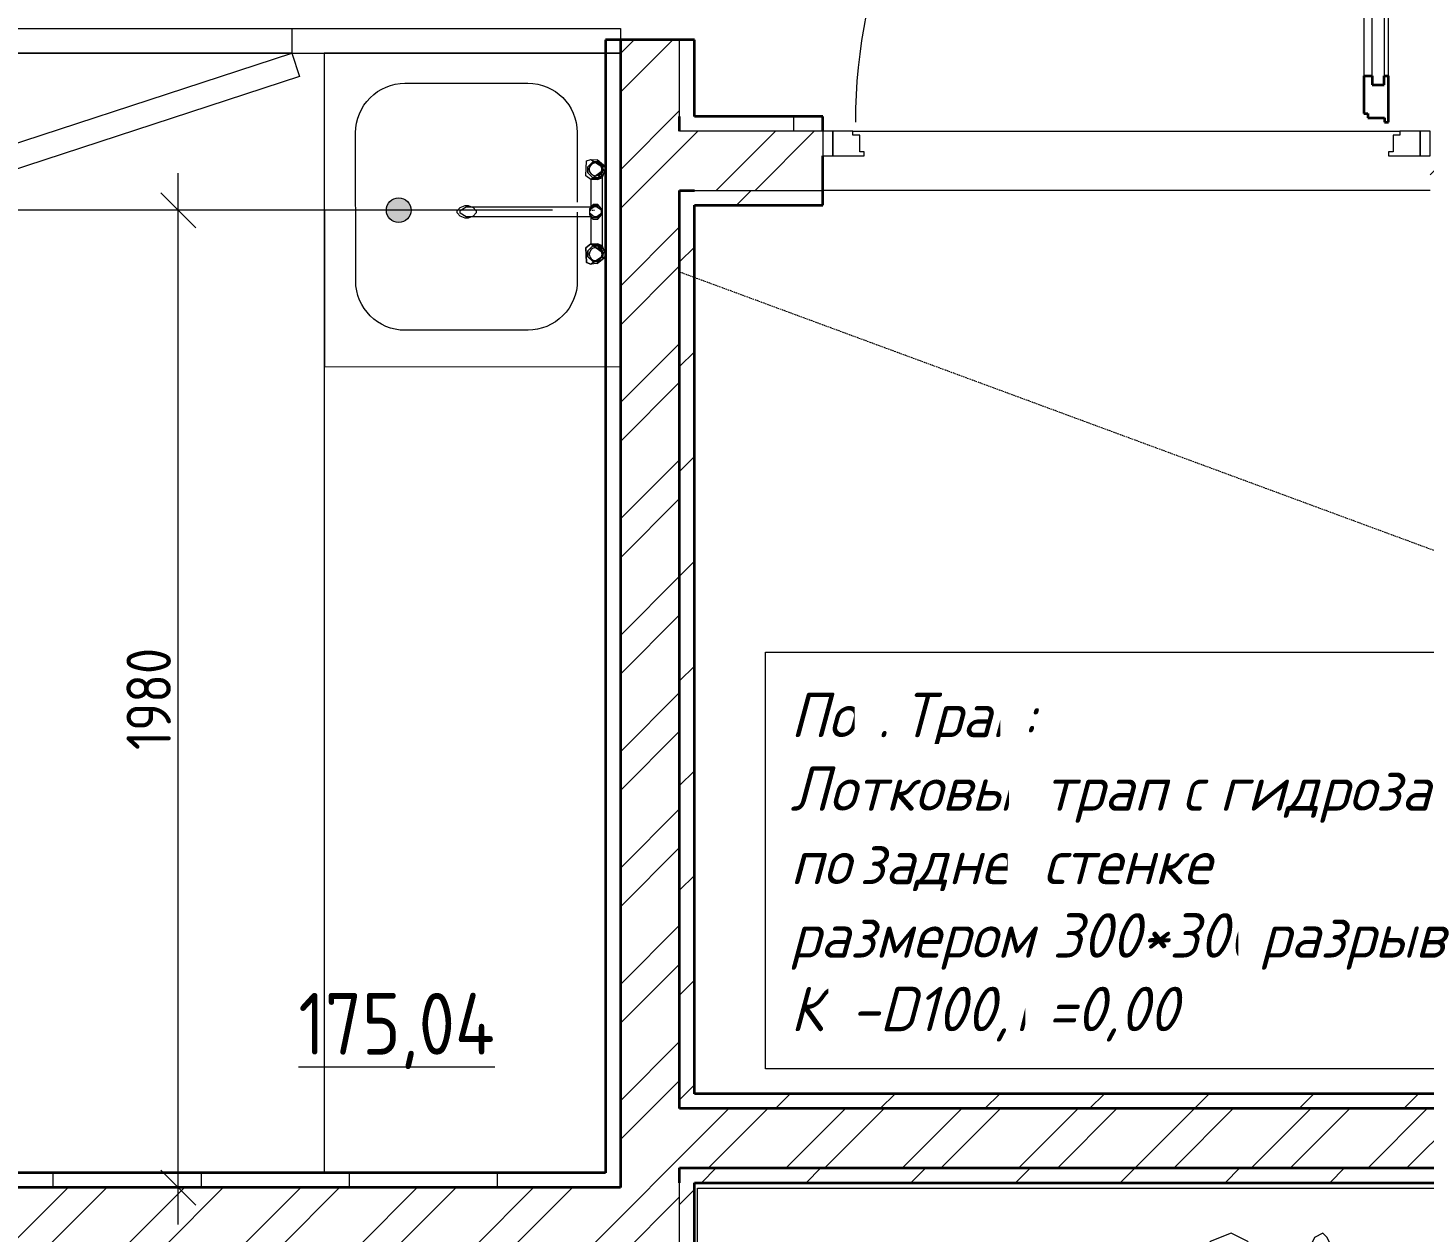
# Model space of a CAD drawing. Header units: millimetres. Extents: x -215207 to 92095, y -30385 to 123050.
# Drawn here: x 59349 to 62177, y 17340 to 19779 of the extents above; entities that cross this region are included whole.
import ezdxf

# ---------------------------------------------------------------- set-up
doc = ezdxf.new("R2010")
doc.units = ezdxf.units.MM
doc.linetypes.add('ADSK_Сверху', pattern=[4.5, 3, -1.5])
for name, color, linetype, lineweight in [('Аннотация', 7, 'Continuous', 20), ('Двери', 7, 'Continuous', 9), ('Линии', 7, 'Continuous', 9), ('Марки помещений', 7, 'Continuous', 20), ('Оборудование пищеблок', 7, 'Continuous', 9), ('Размеры', 7, 'Continuous', 9), ('Стены наружные', 7, 'Continuous', 20), ('Стены штриховка', 7, 'Continuous', 9), ('ТХ Оборудование ПРОЧЕЕ', 7, 'Continuous', 20)]:
    doc.layers.add(name, color=color, linetype=linetype, lineweight=lineweight)
doc.layers.add('вк 1 этаж_dwg', color=7, linetype='Continuous', lineweight=9, true_color=0x767676)
doc.layers.add('Двери открывание', color=7, linetype='Continuous', lineweight=9, true_color=0xc0c0c0)
doc.styles.add('GOST Common_1', font='GOST_Common.ttf', dxfattribs={"width": 0.9, "height": 125})
doc.styles.add('GOST Common_2', font='GOST_Common.ttf', dxfattribs={"width": 0.9, "height": 90})
doc.styles.add('GOST Common_I_1', font='GOST_Common Italic.ttf', dxfattribs={"height": 50})
doc.dimstyles.new('ADSK_Основной_1_8_мм_синий_маска', dxfattribs={"dimscale": 304.8, "dimtxt": 90.51435, "dimasz": 0.231955, "dimexe": 0.246063, "dimexo": 0.246063, "dimgap": 0.049213, "dimtad": 1, "dimdec": 0, "dimdsep": 46, "dimtxsty": 'GOST Common_2', "dimblk1": 'OBLIQUE', "dimblk2": 'OBLIQUE', "dimsah": 1, "dimcen": 0.09, "dimdle": 0.246063, "dimazin": 2, "dimtfac": 1, "dimtdec": 4, "dimtix": 1, "dimtmove": 0, "dimatfit": 3, "dimfxl": 0, "dimtvp": 1, "dimtolj": 1, "dimtzin": 0, "dimlwd": 20, "dimlwe": 20, "dimarcsym": 0})
pattern_1 = [(45, (42000, 8e-11), (-117.8655, 117.8655), []), (45, (42078.58, 8e-11), (-117.8655, 117.8655), [])]
pattern_2 = [(45, (42000, 8e-11), (-106.066, 106.066), [])]
pattern_3 = [(90, (42000, 8e-11), (-300, 2e-14), [])]

# ---------------------------------------------------------------- blocks, each defined once
blk = doc.blocks.new('Дверь_Alumark_однопольная_S50 - Дв-6_9л__1_2200х1140 Л СКУД-7467144-План 1 этажа _Пищеблок_ - Привязка мокрых точек')
at = {"layer": 'Двери', "lineweight": 35}
for p, q in [((648, 1167), (614, 1167)), ((614, 1167), (614, 1158)), ((656, 1176), (648, 1176)), ((648, 1176), (648, 1167)), ((656, 1082), (656, 1176)), ((614, 1158), (606, 1158)), ((606, 1158), (606, 1082)), ((606, 1082), (623, 1082)), ((623, 1082), (623, 1100)), ((623, 1100), (647, 1100)), ((647, 1100), (647, 1082)), ((647, 1082), (656, 1082)), ((606, 172), (606, 96)), ((606, 172), (623, 172)), ((623, 172), (623, 154)), ((647, 172), (656, 172)), ((647, 154), (647, 172)), ((656, 78), (656, 172)), ((623, 154), (647, 154)), ((606, 96), (614, 96)), ((614, 96), (614, 87)), ((614, 87), (648, 87)), ((648, 87), (648, 78)), ((648, 78), (656, 78))]:
    blk.add_line(p, q, dxfattribs=at)
at = {"layer": 'Двери'}
for p, q in [((606, 1082), (606, 172)), ((623, 154), (623, 1100)), ((623, 1100), (647, 1100)), ((647, 1100), (647, 154)), ((656, 172), (656, 1082)), ((647, 154), (623, 154)), ((-490, 60), (-490, 10)), ((-470, 60), (-490, 60)), ((-470, 10), (-470, 60)), ((-429, 60), (-470, 60)), ((-470, 60), (-470, 10)), ((-429, 52), (-429, 60)), ((679, 60), (679, 52)), ((720, 60), (679, 60)), ((740, 60), (720, 60)), ((720, 60), (720, 10)), ((720, 10), (720, 60)), ((740, 10), (740, 60)), ((-415, 52), (-429, 52)), ((-415, 18), (-415, 52)), ((679, 52), (665, 52)), ((665, 52), (665, 18)), ((-490, 10), (-470, 10)), ((-470, 10), (-406, 10)), ((-406, 18), (-415, 18)), ((-406, 10), (-406, 18)), ((665, 18), (656, 18)), ((656, 18), (656, 10)), ((656, 10), (720, 10)), ((720, 10), (740, 10))]:
    blk.add_line(p, q, dxfattribs=at)
at = {"layer": 'Двери открывание'}
blk.add_arc((674, 78), 1098, 90.9393, 180, dxfattribs=at)
blk = doc.blocks.new('вк 1 этаж_dwg_Предмоечный стол-8125116-План 1 этажа _Пищеблок_ - Привязка мокрых точек')
at = {"layer": 'Оборудование пищеблок'}
blk.add_line((166938.2, -326638.3), (166853.6, -326722.8), dxfattribs=at)
at = {"layer": 'Оборудование пищеблок', "flags": 128}
for points in [[(165679.8, -326521.9), (167191.8, -326521.9), (167191.8, -327223.9), (165679.8, -327223.9)], [(166811.3, -326663.7), (166794.4, -326629.8), (166760.6, -326612.9), (166718.3, -326629.8), (166709.9, -326663.7), (166718.3, -326697.5), (166760.6, -326714.4), (166794.4, -326697.5)], [(166963.5, -326638.3), (166955.1, -326621.4), (166946.6, -326612.9), (166929.7, -326621.4), (166921.3, -326638.3), (166929.7, -326655.2), (166946.6, -326655.2), (166955.1, -326655.2)], [(166786, -326663.7), (166777.5, -326646.7), (166760.6, -326638.3), (166735.3, -326646.7), (166726.8, -326663.7), (166735.3, -326689), (166760.6, -326697.5), (166777.5, -326689)], [(166972, -326739.8), (166963.5, -326714.4), (166946.6, -326705.9), (166921.3, -326714.4), (166912.8, -326739.8), (166921.3, -326756.7), (166946.6, -326765.1), (166963.5, -326756.7)]]:
    blk.add_lwpolyline(points, close=True, dxfattribs=at)
for points in [[(166760.6, -326663.7), (166760.6, -326655.2), (166769.1, -326655.2), (166777.5, -326655.2), (166777.5, -326663.7), (166786, -326663.7), (166786, -326672.1), (166794.4, -326672.1), (166794.4, -326680.6), (166802.9, -326680.6), (166802.9, -326689), (166811.4, -326689), (166811.4, -326697.5), (166819.8, -326705.9), (166819.8, -326714.4), (166828.3, -326714.4), (166828.3, -326722.8), (166836.7, -326731.3), (166836.7, -326739.8), (166845.2, -326739.8), (166845.2, -326748.2), (166845.2, -326756.7), (166853.6, -326765.1), (166853.6, -326773.6), (166853.6, -326782), (166862.1, -326782), (166862.1, -326790.5), (166862.1, -326798.9), (166862.1, -326807.4), (166862.1, -326815.8), (166862.1, -326824.3), (166862.1, -326832.8), (166862.1, -326841.2), (166862.1, -326849.7), (166862.1, -326858.1), (166862.1, -326866.6), (166853.6, -326866.6), (166853.6, -326875), (166853.6, -326883.5), (166845.2, -326883.5), (166845.2, -326891.9), (166845.2, -326900.4), (166836.7, -326900.4), (166836.7, -326908.8), (166828.3, -326908.8), (166828.3, -326917.3), (166819.8, -326917.3), (166819.8, -326925.8), (166811.4, -326925.8), (166811.4, -326934.2), (166802.9, -326934.2), (166802.9, -326942.7), (166794.4, -326951.1), (166786, -326959.6), (166777.5, -326959.6), (166777.5, -326968)], [(167022.7, -327044.1), (167005.8, -327077.9), (166972, -327094.9), (166600, -327094.9), (166566.2, -327077.9), (166549.3, -327044.1), (166549.3, -326714.4), (166566.2, -326680.6), (166600, -326663.7), (166972, -326663.7)], [(166972, -326663.7), (167005.8, -326680.6), (167022.7, -326714.4), (167022.7, -327044.1)], [(166760.6, -327035.7), (166735.3, -327018.8), (166786, -326976.5), (166769.1, -326959.6), (166718.3, -327001.9), (166709.9, -327027.2), (166718.3, -327044.1), (166743.7, -327052.6), (166760.6, -327035.7)]]:
    blk.add_lwpolyline(points, dxfattribs=at)
at = {"layer": 'Оборудование пищеблок'}
blk.add_circle((165937.7, -326860.1), 146.5, dxfattribs=at)
blk = doc.blocks.new('вк 1 этаж_dwg_ванна 60х60-8125117-План 1 этажа _Пищеблок_ - Привязка мокрых точек')
at = {"layer": 'ТХ Оборудование ПРОЧЕЕ'}
for p, q in [((436.7, 556.6), (187.8, 556.6)), ((87.8, 456.6), (87.8, 315.6)), ((536.6, 156.3), (536.6, 456.6)), ((37.2, 365.2), (37.2, 227)), ((59.8, 231), (59.8, 286.1)), ((87.8, 295.6), (87.8, 156.4)), ((187.7, 56.4), (436.6, 56.4))]:
    blk.add_line(p, q, dxfattribs=at)
at = {"layer": 'ТХ Оборудование ПРОЧЕЕ', "flags": 128}
for points in [[(0, -17.5), (0, 617.5), (600.1, 617.5), (600.1, -17.6), (0, -17.6)], [(60.3, 402.1), (36.2, 386.2), (35.2, 379.2), (37.2, 378.2), (39.2, 367.2), (48.2, 362.1), (57.2, 364.1), (37.2, 378.2), (39.2, 367.2), (48.2, 362.1), (57.2, 364.1), (60.2, 361.1), (70.2, 369.1), (69.3, 399.1), (60.3, 402.1), (47.3, 401.1), (34.3, 390.2), (30.2, 385.2), (33.2, 376.2), (37.2, 365.2), (46.2, 361.2), (37.2, 365.2), (33.2, 376.2), (30.2, 385.2), (34.3, 390.2), (37.3, 388.2), (34.3, 390.2), (47.3, 401.1)], [(59.9, 286.1), (268.9, 286.1), (312.9, 286.1), (324.9, 293.1), (324.9, 299.1), (312.9, 306.1), (268.9, 306.1), (59.8, 306.1), (59.8, 361.2)], [(48, 306.1), (38, 299), (48, 306.1), (53.8, 306.1), (63, 299)], [(48, 286), (53.8, 286), (63, 293)], [(292.9, 294.1), (298.9, 287.1), (308.9, 283.1), (314.9, 283.1), (324.9, 287.1), (330.9, 294.1), (330.9, 298.1), (324.9, 305.1), (314.9, 309.1), (308.9, 309.1), (298.9, 305.1), (292.9, 298.1), (292.9, 294.1)], [(57.2, 230.1), (46.2, 231.1), (37.2, 227), (33.2, 216), (30.2, 207), (34.2, 202), (47.3, 191.1), (60.3, 190.1)], [(47.3, 191.1), (34.2, 202), (37.2, 204), (34.2, 202), (30.2, 207), (33.2, 216), (37.2, 227), (46.2, 231.1), (57.2, 230.1), (60.2, 231.1), (57.2, 228.1), (37.2, 214), (39.2, 225), (37.2, 214), (57.2, 228.1), (48.2, 230.1), (39.2, 225), (48.2, 230.1), (57.2, 228.1), (60.2, 231.1), (70.2, 223.1), (69.2, 193.1), (60.3, 190.1), (36.2, 206), (35.2, 213), (37.2, 214), (35.2, 213), (36.2, 206), (37.2, 204), (36.2, 206), (60.3, 190.1), (69.2, 193.1), (70.2, 223.1), (60.2, 231.1), (57.2, 230.1)]]:
    blk.add_lwpolyline(points, dxfattribs=at)
for points in [[(57.2, 362.1), (60.2, 361.1), (70.2, 369.1), (69.3, 399.1), (60.3, 402.1), (36.2, 386.2), (37.3, 388.2), (36.2, 386.2), (35.2, 379.2), (37.2, 378.2), (57.2, 364.1), (60.2, 361.1), (57.2, 362.1), (46.2, 361.2)], [(37.2, 375.2), (37.3, 387.2), (37.2, 375.2), (46.2, 365.2), (56.2, 365.1), (66.2, 375.1), (66.3, 387.1), (56.3, 397.1), (46.3, 397.2), (37.3, 387.2), (46.3, 397.2), (56.3, 397.1), (66.3, 387.1), (66.2, 375.1), (56.2, 365.1), (46.2, 365.2)], [(63, 290.1), (56, 281.1), (46, 281.1), (39, 290), (39, 302), (45.9, 311.1), (55.9, 311.1), (63, 302.1), (63, 290.1), (56, 281.1), (46, 281.1), (39, 290), (39, 302), (45.9, 311.1), (55.9, 311.1), (63, 302.1)], [(63, 301.1), (56, 308.1), (45, 308.1), (38, 301), (38, 291), (45, 284.1), (56, 284.1), (63, 291.1), (56, 284.1), (45, 284.1), (38, 291), (38, 301), (45, 308.1), (56, 308.1)], [(38, 293), (48, 286.1)], [(37.2, 217), (37.2, 205), (37.2, 217), (46.2, 227.1), (56.2, 227.1), (66.2, 217.1), (66.2, 205.1), (56.2, 195.1), (46.2, 195.1), (37.2, 205), (46.2, 195.1), (56.2, 195.1), (66.2, 205.1), (66.2, 217.1), (56.2, 227.1), (46.2, 227.1)]]:
    blk.add_lwpolyline(points, close=True, dxfattribs=at)
at = {"layer": 'ТХ Оборудование ПРОЧЕЕ'}
for centre in [(50.7, 382.1), (50.7, 382.1), (50.7, 210.1), (50.7, 210.1)]:
    blk.add_circle(centre, 13, dxfattribs=at)
for centre, start, end in [((187.8, 456.6), 89.9894, 179.9894), ((436.6, 456.6), 359.9894, 89.9894), ((187.8, 156.4), 179.9894, 269.9894), ((436.6, 156.3), 269.9894, 359.9894)]:
    blk.add_arc(centre, 100, start, end, dxfattribs=at)
blk = doc.blocks.new('вк 1 этаж_dwg-8122296-План 1 этажа _Пищеблок_ - Привязка мокрых точек')
at = {"lineweight": 9, "flags": 128}
blk.add_lwpolyline([(2999.2, 2137.2), (2999.2, 4455.5), (5167.3, 4455.5), (5167.3, 4405.5), (4567.3, 4405.5), (4567.3, 2137.2), (2999.2, 2137.2), (3599.2, 2137.2), (3599.2, 4455.5), (3599.2, 4405.5), (2999.2, 4405.5), (5167.3, 4405.5)], dxfattribs=at)
for points in [[(4501.8, 4455.5), (4501.8, 4405.5), (3801.8, 4405.5), (3701.8, 4405.5), (3701.8, 4455.5)], [(4501.8, 4405.5), (4517.3, 4358), (3851.9, 4140.6), (3756.9, 4109.6), (3741.3, 4157.1)]]:
    blk.add_lwpolyline(points, close=True, dxfattribs=at)
at = {"extrusion": (0, 0, -1), "zscale": -1, "rotation": 359.9602578397401}
blk.add_blockref('вк 1 этаж_dwg_ванна 60х60-8125117-План 1 этажа _Пищеблок_ - Привязка мокрых точек', (-5167.8, 3788), dxfattribs=at)
blk.add_blockref('вк 1 этаж_dwg_Предмоечный стол-8125116-План 1 этажа _Пищеблок_ - Привязка мокрых точек', (-160356.6, 328627.9))
blk = doc.blocks.new('_Oblique')
at = {"color": 0, "linetype": 'ByBlock', "lineweight": -2}
blk.add_line((-0.5, -0.5), (0.5, 0.5), dxfattribs=at)
blk = doc.blocks.new('*D751')
at = {"layer": 'Defpoints', "color": 0, "transparency": 16777216}
for p in [(59653.5, 19410.1), (60486.4, 19410.1), (59603.5, 17430.3)]:
    blk.add_point(p, dxfattribs=at)
at = {"layer": 'Размеры', "color": 0, "lineweight": 20, "transparency": 16777216}
for p, q in [((59653.5, 17355.3), (59653.5, 19485.1)), ((60411.4, 19410.1), (59578.5, 19410.1)), ((59678.5, 17430.3), (59728.5, 17430.3))]:
    blk.add_line(p, q, dxfattribs=at)
at = {"layer": 'Размеры', "color": 0, "lineweight": 20, "transparency": 16777216, "xscale": 70.7, "yscale": 70.7, "zscale": 70.7}
for p, rotation in [((59653.5, 19410.1), 90), ((59653.5, 17430.3), 270)]:
    blk.add_blockref('_Oblique', p, dxfattribs=dict(at, rotation=rotation))
at = {"layer": 'Размеры', "color": 0, "lineweight": 20, "transparency": 16777216, "insert": (59593.5, 18420.2), "char_height": 90, "width": 252.213, "attachment_point": 5, "rotation": 90, "style": 'GOST Common_2', "bg_fill": 3, "box_fill_scale": 1.1, "bg_fill_color": 256, "bg_fill_true_color": 13158600, "bg_fill_transparency": 0}
blk.add_mtext('\\A1;1980', dxfattribs=at)

msp = doc.modelspace()

# ---------------------------------------------------------------- hatches: boundary and pattern name
at = {"layer": 'Аннотация', "lineweight": 9, "true_color": 0x0000ff}
h = msp.add_hatch(color=5, dxfattribs=at)
edge = h.paths.add_edge_path()
edge.add_arc((60099.9, 19410.2), 25, 0, 360)
at = {"layer": 'Стены наружные', "lineweight": 9}
h = msp.add_hatch(dxfattribs=at)
h.set_pattern_fill('FP_13', color=256, style=0, pattern_type=2)
h.set_pattern_definition(pattern_1)
h.paths.add_polyline_path([(60669, 15360.3), (60669, 15540.3), (60549, 15540.3), (60549, 15360.3)])
h.paths.add_polyline_path([(60549, 16770.3), (60669, 16770.3), (60669, 19755.3), (60549, 19755.3), (60549, 17310.3)])
h = msp.add_hatch(dxfattribs=at)
h.set_pattern_fill('FP_23', color=256, style=0, pattern_type=2)
h.set_pattern_definition(pattern_3)
h.paths.add_polyline_path([(62189, 19570.3), (62604, 19570.3), (62604, 19600.3), (62189, 19600.3)])
h.paths.add_polyline_path([(60669, 19570.3), (60959, 19570.3), (60959, 19600.3), (60669, 19600.3)])
h = msp.add_hatch(dxfattribs=at)
h.set_pattern_fill('FP_13', color=256, style=0, pattern_type=2)
h.set_pattern_definition(pattern_1)
h.paths.add_polyline_path([(62189, 19450.3), (62604, 19450.3), (62604, 19570.3), (62189, 19570.3), (62189, 19520.3)])
h.paths.add_polyline_path([(60669, 19450.3), (60959, 19450.3), (60959, 19570.3), (60669, 19570.3)])
h = msp.add_hatch(dxfattribs=at)
h.set_pattern_fill('FP_22', color=256, style=0, pattern_type=2)
h.set_pattern_definition(pattern_2)
h.paths.add_polyline_path([(60669, 17590.3), (60699, 17590.3), (60699, 19450.3), (60669, 19450.3), (60669, 17721.9)])
h = msp.add_hatch(dxfattribs=at)
h.set_pattern_fill('FP_22', color=256, style=0, pattern_type=2)
h.set_pattern_definition(pattern_2)
h.paths.add_polyline_path([(62189, 19420.3), (63194, 19420.3), (63194, 19450.3), (62189, 19450.3)])
h.paths.add_polyline_path([(60959, 19420.3), (60959, 19450.3), (60699, 19450.3), (60699, 19420.3)])
h = msp.add_hatch(dxfattribs=at)
h.set_pattern_fill('FP_22', color=256, style=0, pattern_type=2)
h.set_pattern_definition(pattern_2)
h.paths.add_polyline_path([(64499, 17590.3), (64499, 17620.3), (60699, 17620.3), (60699, 17590.3), (64494.9, 17590.3)])
h = msp.add_hatch(dxfattribs=at)
h.set_pattern_fill('FP_13', color=256, style=0, pattern_type=2)
h.set_pattern_definition(pattern_1)
h.paths.add_polyline_path([(64499, 17470.3), (64499, 17590.3), (60669, 17590.3), (60669, 17470.3), (64494.9, 17470.3)])
h = msp.add_hatch(dxfattribs=at)
h.set_pattern_fill('FP_23', color=256, style=0, pattern_type=2)
h.set_pattern_definition(pattern_3)
h.paths.add_polyline_path([(58319, 17430.3), (60519, 17430.3), (60519, 17460.3), (58289, 17460.3), (58289, 17430.3)])
h = msp.add_hatch(dxfattribs=at)
h.set_pattern_fill('FP_22', color=256, style=0, pattern_type=2)
h.set_pattern_definition(pattern_2)
h.paths.add_polyline_path([(63541.8, 17440.3), (64469, 17440.3), (64469, 17470.3), (60669, 17470.3), (60669, 17440.3), (63065.3, 17440.3)])
h = msp.add_hatch(dxfattribs=at)
h.set_pattern_fill('FP_13', color=256, style=0, pattern_type=2)
h.set_pattern_definition(pattern_1)
h.paths.add_polyline_path([(60549, 17310.3), (60549, 17430.3), (58289, 17430.3), (58289, 17310.3), (58319, 17310.3)])
h = msp.add_hatch(dxfattribs=at)
h.set_pattern_fill('FP_22', color=256, style=0, pattern_type=2)
h.set_pattern_definition(pattern_2)
h.paths.add_polyline_path([(60669, 15360.3), (60699, 15360.3), (60699, 15540.3), (60669, 15540.3)])
h.paths.add_polyline_path([(60699, 16770.3), (60699, 17440.3), (60669, 17440.3), (60669, 16770.3)])

# ---------------------------------------------------------------- linework, layer by layer
at = {"layer": 'Аннотация', "color": 5, "lineweight": 9, "true_color": 0x0000ff}
msp.add_line((60099.9, 19410.2), (59254.1, 19410.2), dxfattribs=at)
at = {"layer": 'Аннотация', "color": 5, "lineweight": 9, "true_color": 0x0000ff, "flags": 128}
msp.add_lwpolyline([(60843.1, 18514.9), (62625.8, 18514.9), (62625.8, 17670.9), (60843.1, 17670.9)], close=True, dxfattribs=at)
at = {"layer": 'Аннотация', "color": 5, "lineweight": 9, "true_color": 0x0000ff}
msp.add_circle((60099.9, 19410.2), 25, dxfattribs=at)
at = {"layer": 'Линии', "color": 9, "linetype": 'ADSK_Сверху', "true_color": 0xc0c0c0}
msp.add_line((60486.4, 19410.1), (60496.4, 19410.1), dxfattribs=at)
at = {"layer": 'Стены наружные', "lineweight": 35}
for p, q in [((60699, 19755.3), (60519, 19755.3)), ((60519, 19755.3), (60519, 17460.3)), ((60549, 19755.3), (60549, 17430.3)), ((60699, 19600.3), (60699, 19755.3)), ((60669, 19570.3), (60669, 19600.3)), ((60959, 19600.3), (60699, 19600.3)), ((60959, 19570.3), (60959, 19600.3)), ((60959, 19420.3), (60959, 19520.3)), ((60669, 19450.3), (60699, 19450.3)), ((60669, 17590.3), (60669, 19450.3)), ((60699, 17620.3), (60699, 19420.3)), ((60699, 19420.3), (60959, 19420.3)), ((64499, 17620.3), (60699, 17620.3)), ((64394.8, 17590.3), (60669, 17590.3)), ((60519, 17460.3), (58289, 17460.3)), ((60669, 17470.3), (64469, 17470.3)), ((60669, 17440.3), (60669, 17470.3)), ((60549, 17430.3), (58319, 17430.3)), ((60699, 17440.3), (64499, 17440.3)), ((60699, 16770.3), (60699, 17440.3))]:
    msp.add_line(p, q, dxfattribs=at)
at = {"layer": 'Стены наружные'}
for p, q in [((61020, 19570.3), (62128, 19570.3)), ((62189, 19450.3), (60959, 19450.3))]:
    msp.add_line(p, q, dxfattribs=at)
at = {"layer": 'Стены штриховка'}
for p, q in [((60669, 19600.3), (60669, 19755.3)), ((60959, 19570.3), (60669, 19570.3)), ((60699, 19450.3), (60959, 19450.3)), ((60669, 16770.3), (60669, 17440.3))]:
    msp.add_line(p, q, dxfattribs=at)

# ---------------------------------------------------------------- block references
at = {"layer": 'вк 1 этаж_dwg', "color": 7}
msp.add_blockref('вк 1 этаж_dwg-8122296-План 1 этажа _Пищеблок_ - Привязка мокрых точек', (55381.8, 15323), dxfattribs=at)
at = {"layer": 'Двери', "color": 9, "true_color": 0xc0c0c0}
msp.add_blockref('Дверь_Alumark_однопольная_S50 - Дв-6_9л__1_2200х1140 Л СКУД-7467144-План 1 этажа _Пищеблок_ - Привязка мокрых точек', (61449, 19510.3), dxfattribs=at)

# ---------------------------------------------------------------- texts
at = {"layer": 'Марки помещений', "lineweight": 9, "insert": (59896.8, 17824.7), "char_height": 125, "width": 515.886, "attachment_point": 1, "style": 'GOST Common_1'}
msp.add_mtext('\\L175,04', dxfattribs=at)

# ---------------------------------------------------------------- next in the draw order: texts
at = {"layer": 'Аннотация', "color": 5, "lineweight": 9, "true_color": 0x0000ff, "insert": (60893.1, 18432.6), "char_height": 90, "width": 212.848, "attachment_point": 1, "style": 'GOST Common_I_1', "bg_fill": 2}
msp.add_mtext('Поз', dxfattribs=at)

# ---------------------------------------------------------------- next in the draw order: dimensions: what is measured, and where the dimension line sits
at = {"layer": 'Размеры', "color": 5, "lineweight": 20, "true_color": 0x0000ff}
dim = msp.add_linear_dim(base=(59653.5, 19410.1), p1=(59603.5, 17430.3), p2=(60486.4, 19410.1), angle=90, dimstyle='ADSK_Основной_1_8_мм_синий_маска', override={"dimpost": '<>', "dimfxl": 2167.770207}, dxfattribs=at)
dim.commit()
dim.dimension.update_dxf_attribs({"geometry": '*D751', "text_midpoint": (59593.5, 18420.2)})

# ---------------------------------------------------------------- next in the draw order: linework, layer by layer
at = {"layer": 'Линии', "color": 9, "linetype": 'ADSK_Сверху', "true_color": 0xc0c0c0}
msp.add_line((60486.4, 19410.1), (60496.4, 19410.1), dxfattribs=at)

# ---------------------------------------------------------------- next in the draw order: texts
at = {"layer": 'Аннотация', "color": 5, "lineweight": 9, "true_color": 0x0000ff, "insert": (61068.8, 18432.6), "char_height": 90, "width": 61.329, "attachment_point": 1, "style": 'GOST Common_I_1', "bg_fill": 2}
msp.add_mtext('. ', dxfattribs=at)

# ---------------------------------------------------------------- next in the draw order: texts
at = {"layer": 'Аннотация', "color": 5, "lineweight": 9, "true_color": 0x0000ff, "insert": (61119.4, 18432.6), "char_height": 90, "width": 295.823, "attachment_point": 1, "style": 'GOST Common_I_1', "bg_fill": 2}
msp.add_mtext('Трап', dxfattribs=at)

# ---------------------------------------------------------------- next in the draw order: texts
at = {"layer": 'Аннотация', "color": 5, "lineweight": 9, "true_color": 0x0000ff, "insert": (61363.4, 18432.6), "char_height": 90, "width": 61.329, "attachment_point": 1, "style": 'GOST Common_I_1', "bg_fill": 2}
msp.add_mtext(': ', dxfattribs=at)

# ---------------------------------------------------------------- next in the draw order: texts
at = {"layer": 'Аннотация', "color": 5, "lineweight": 9, "true_color": 0x0000ff, "insert": (60893.1, 18283.7), "char_height": 90, "width": 591.645, "attachment_point": 1, "style": 'GOST Common_I_1', "bg_fill": 2}
msp.add_mtext('Лотковый', dxfattribs=at)

# ---------------------------------------------------------------- next in the draw order: texts
at = {"layer": 'Аннотация', "color": 5, "lineweight": 9, "true_color": 0x0000ff, "char_height": 90, "attachment_point": 1, "style": 'GOST Common_I_1', "bg_fill": 2}
for s, insert, width in [('\\fGOST Common|b0|i1|c204|p34|;\\W.9; ', (61381.3, 18283.7), 32.468), ('по', (60893.1, 18134.9), 137.089)]:
    msp.add_mtext(s, dxfattribs=dict(at, insert=insert, width=width))

# ---------------------------------------------------------------- next in the draw order: texts
for s, insert, width in [('трап', (61408.1, 18283.7), 306.645), ('\\fGOST Common|b0|i1|c204|p34|;\\W.9; ', (61006.2, 18134.9), 32.468)]:
    msp.add_mtext(s, dxfattribs=dict(at, insert=insert, width=width))

# ---------------------------------------------------------------- next in the draw order: texts
for s, insert, width in [('\\fGOST Common|b0|i1|c204|p34|;\\W.9; ', (61661.1, 18283.7), 32.468), ('задней', (61033, 18134.9), 418.481)]:
    msp.add_mtext(s, dxfattribs=dict(at, insert=insert, width=width))

# ---------------------------------------------------------------- next in the draw order: texts
for s, insert, width in [('\\fGOST Common|b0|i1|c204|p34|;\\W.9;с', (61687.9, 18283.7), 57.721), ('\\fGOST Common|b0|i1|c204|p34|;\\W.9; ', (61378.3, 18134.9), 32.468)]:
    msp.add_mtext(s, dxfattribs=dict(at, insert=insert, width=width))

# ---------------------------------------------------------------- next in the draw order: texts
at = {"layer": 'Аннотация', "color": 5, "lineweight": 9, "true_color": 0x0000ff, "insert": (61735.5, 18283.7), "char_height": 90, "width": 32.468, "attachment_point": 1, "style": 'GOST Common_I_1', "bg_fill": 2}
msp.add_mtext('\\fGOST Common|b0|i1|c204|p34|;\\W.9; ', dxfattribs=at)

# ---------------------------------------------------------------- next in the draw order: texts
at = {"layer": 'Аннотация', "color": 5, "lineweight": 9, "true_color": 0x0000ff, "insert": (61762.3, 18283.7), "char_height": 90, "width": 930.759, "attachment_point": 1, "style": 'GOST Common_I_1', "bg_fill": 2}
msp.add_mtext('гидрозатвором', dxfattribs=at)

# ---------------------------------------------------------------- next in the draw order: texts
at = {"layer": 'Аннотация', "color": 5, "lineweight": 9, "true_color": 0x0000ff, "insert": (61405.1, 18134.9), "char_height": 90, "width": 422.088, "attachment_point": 1, "style": 'GOST Common_I_1', "bg_fill": 2}
msp.add_mtext('стенке', dxfattribs=at)

# ---------------------------------------------------------------- next in the draw order: texts
at = {"layer": 'Аннотация', "color": 5, "lineweight": 9, "true_color": 0x0000ff, "insert": (60893.1, 17986.1), "char_height": 90, "width": 577.215, "attachment_point": 1, "style": 'GOST Common_I_1', "bg_fill": 2}
msp.add_mtext('размером', dxfattribs=at)

# ---------------------------------------------------------------- next in the draw order: texts
at = {"layer": 'Аннотация', "color": 5, "lineweight": 9, "true_color": 0x0000ff, "char_height": 90, "attachment_point": 1, "style": 'GOST Common_I_1', "bg_fill": 2}
for s, insert, width in [(' 300*300, ', (61369.4, 17986.1), 577.215), ('КС', (60893.1, 17837.2), 147.911)]:
    msp.add_mtext(s, dxfattribs=dict(at, insert=insert, width=width))

# ---------------------------------------------------------------- next in the draw order: texts
for s, insert, width in [('разрыв', (61845.6, 17986.1), 429.304), ('-D100, ', (61015.2, 17837.2), 404.051)]:
    msp.add_mtext(s, dxfattribs=dict(at, insert=insert, width=width))

# ---------------------------------------------------------------- next in the draw order: texts
for s, insert, width in [('\\fGOST Common|b0|i1|c204|p34|;\\W.9; ', (62199.8, 17986.1), 32.468), ('\\fGOST Common|b0|i1|c204|p34|;\\W.9;Н', (61348.6, 17837.2), 79.367)]:
    msp.add_mtext(s, dxfattribs=dict(at, insert=insert, width=width))

# ---------------------------------------------------------------- next in the draw order: texts
at = {"layer": 'Аннотация', "color": 5, "lineweight": 9, "true_color": 0x0000ff, "insert": (61414, 17837.2), "char_height": 90, "width": 310.253, "attachment_point": 1, "style": 'GOST Common_I_1', "bg_fill": 2}
msp.add_mtext('=0,00', dxfattribs=at)

# ---------------------------------------------------------------- next in the draw order: linework, layer by layer
at = {"layer": 'Линии', "linetype": 'ADSK_Сверху'}
msp.add_line((60669, 19285.3), (65329, 17565.3), dxfattribs=at)

doc.saveas('drawing.dxf')
